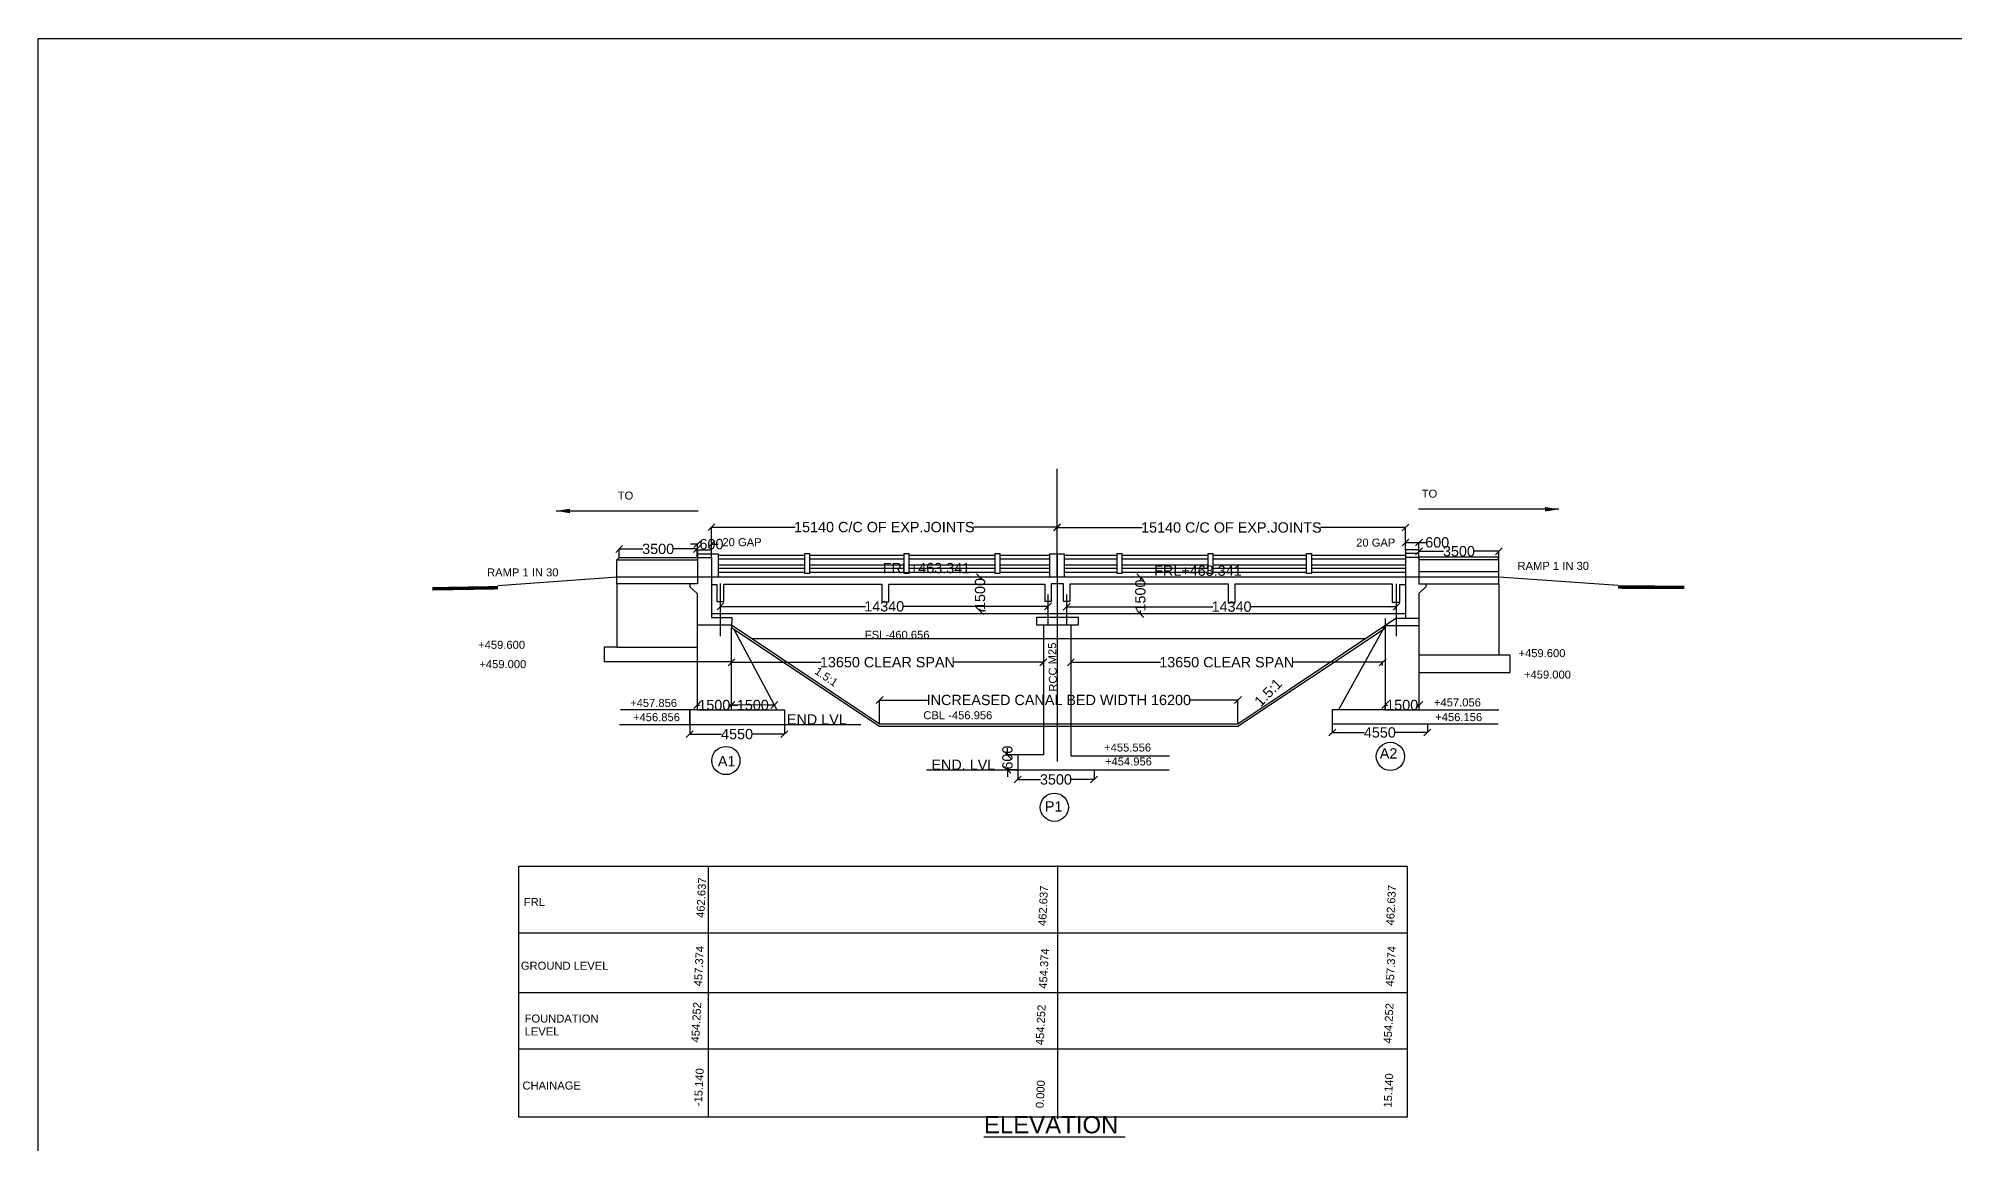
# Model space of a CAD drawing. Header units: inches. Extents: x -29196 to 101196, y -71293 to 26114.
# Drawn here: x -29196 to 54629, y -22202 to 26114 of the extents above; entities that cross this region are included whole.
import ezdxf

# ---------------------------------------------------------------- set-up
doc = ezdxf.new("R2010")
doc.units = ezdxf.units.IN
doc.header["$LTSCALE"] = 15
doc.header["$MEASUREMENT"] = 0
doc.layers.get('0').update_dxf_attribs({"color": 50})
for name, color, linetype in [('DRAWING', 7, 'Continuous'), ('TEXT', 7, 'Continuous'), ('text2', 7, 'Continuous')]:
    doc.layers.add(name, color=color, linetype=linetype)
doc.styles.get("Standard").update_dxf_attribs({"font": 'arial.ttf', "height": 450})
doc.dimstyles.get("Standard").update_dxf_attribs({"dimtxt": 0.18, "dimasz": 0.18, "dimexe": 0.18, "dimexo": 0.0625, "dimgap": 0.09, "dimtad": 0, "dimtih": 1, "dimtoh": 1, "dimdec": 4, "dimzin": 0, "dimdsep": 46, "dimtxsty": 'Standard', "dimcen": 0.09, "dimadec": 0, "dimazin": 0, "dimtfac": 1, "dimtdec": 4, "dimtofl": 0, "dimtmove": 0, "dimatfit": 3, "dimfxl": 1, "dimtolj": 1, "dimtzin": 0, "dimarcsym": 0})

# ---------------------------------------------------------------- blocks, each defined once
blk = doc.blocks.new('_Oblique')
at = {"color": 0, "linetype": 'ByBlock', "lineweight": -2}
blk.add_line((-0.5, -0.5), (0.5, 0.5), dxfattribs=at)
blk = doc.blocks.new('*D5')
at = {"layer": 'Defpoints', "color": 0, "transparency": 16777216}
for p in [(23279, -2809), (7604, -3850), (23279, -3850)]:
    blk.add_point(p, dxfattribs=at)
at = {"layer": 'TEXT', "color": 0, "lineweight": -2, "transparency": 16777216}
for p, q in [((7604, -3850), (7604, -2809)), ((7604, -2809), (9704, -2809)), ((23279, -2809), (21179, -2809)), ((23279, -3850), (23279, -2809))]:
    blk.add_line(p, q, dxfattribs=at)
at = {"layer": 'TEXT', "color": 0, "lineweight": -2, "transparency": 16777216, "xscale": 300, "yscale": 300, "zscale": 300, "rotation": 180}
blk.add_blockref('_Oblique', (7604, -2809), dxfattribs=at)
at = {"layer": 'TEXT', "color": 0, "lineweight": -2, "transparency": 16777216, "xscale": 300, "yscale": 300, "zscale": 300}
blk.add_blockref('_Oblique', (23279, -2809), dxfattribs=at)
at = {"layer": 'TEXT', "color": 0, "transparency": 16777216, "insert": (15442, -2809), "char_height": 450, "attachment_point": 5}
blk.add_mtext('\\A1;INCREASED CANAL BED WIDTH 16200', dxfattribs=at)
blk = doc.blocks.new('*D6')
at = {"layer": 'Defpoints', "color": 0, "transparency": 16777216}
for p in [(1124, -1143), (14766, -1158), (14766, -1297)]:
    blk.add_point(p, dxfattribs=at)
at = {"layer": 'TEXT', "color": 0, "lineweight": -2, "transparency": 16777216}
for p, q in [((1124, -1143), (1124, -1158)), ((1124, -1158), (5052, -1158)), ((14766, -1158), (10838, -1158)), ((14766, -1297), (14766, -1158))]:
    blk.add_line(p, q, dxfattribs=at)
at = {"layer": 'TEXT', "color": 0, "lineweight": -2, "transparency": 16777216, "xscale": 300, "yscale": 300, "zscale": 300, "rotation": 180}
blk.add_blockref('_Oblique', (1124, -1158), dxfattribs=at)
at = {"layer": 'TEXT', "color": 0, "lineweight": -2, "transparency": 16777216, "xscale": 300, "yscale": 300, "zscale": 300}
blk.add_blockref('_Oblique', (14766, -1158), dxfattribs=at)
at = {"layer": 'TEXT', "color": 0, "transparency": 16777216, "insert": (7945, -1158), "char_height": 450, "attachment_point": 5}
blk.add_mtext('\\A1;13650 CLEAR SPAN ', dxfattribs=at)
blk = doc.blocks.new('*D7')
at = {"layer": 'Defpoints', "color": 0, "transparency": 16777216}
for p in [(15966, -1143), (29608, -1158), (29608, -1297)]:
    blk.add_point(p, dxfattribs=at)
at = {"layer": 'TEXT', "color": 0, "lineweight": -2, "transparency": 16777216}
for p, q in [((15966, -1143), (15966, -1158)), ((15966, -1158), (19895, -1158)), ((29608, -1158), (25680, -1158)), ((29608, -1297), (29608, -1158))]:
    blk.add_line(p, q, dxfattribs=at)
at = {"layer": 'TEXT', "color": 0, "lineweight": -2, "transparency": 16777216, "xscale": 300, "yscale": 300, "zscale": 300, "rotation": 180}
blk.add_blockref('_Oblique', (15966, -1158), dxfattribs=at)
at = {"layer": 'TEXT', "color": 0, "lineweight": -2, "transparency": 16777216, "xscale": 300, "yscale": 300, "zscale": 300}
blk.add_blockref('_Oblique', (29608, -1158), dxfattribs=at)
at = {"layer": 'TEXT', "color": 0, "transparency": 16777216, "insert": (22787, -1158), "char_height": 450, "attachment_point": 5}
blk.add_mtext('\\A1;13650 CLEAR SPAN ', dxfattribs=at)
blk = doc.blocks.new('*D8')
at = {"layer": 'Defpoints', "color": 0, "transparency": 16777216}
for p in [(13645, -5863), (16985, -5863), (16985, -6283)]:
    blk.add_point(p, dxfattribs=at)
at = {"layer": 'TEXT', "color": 0, "lineweight": -2, "transparency": 16777216}
for p, q in [((13645, -5863), (13645, -6283)), ((16985, -5863), (16985, -6283)), ((13645, -6283), (14644, -6283)), ((16985, -6283), (15986, -6283))]:
    blk.add_line(p, q, dxfattribs=at)
at = {"layer": 'TEXT', "color": 0, "lineweight": -2, "transparency": 16777216, "xscale": 300, "yscale": 300, "zscale": 300, "rotation": 180}
blk.add_blockref('_Oblique', (13645, -6283), dxfattribs=at)
at = {"layer": 'TEXT', "color": 0, "lineweight": -2, "transparency": 16777216, "xscale": 300, "yscale": 300, "zscale": 300}
blk.add_blockref('_Oblique', (16985, -6283), dxfattribs=at)
at = {"layer": 'TEXT', "color": 0, "transparency": 16777216, "insert": (15315, -6283), "char_height": 450, "attachment_point": 5}
blk.add_mtext('\\A1;3500', dxfattribs=at)
blk = doc.blocks.new('*D9')
at = {"layer": 'Defpoints', "color": 0, "transparency": 16777216}
for p in [(13197, -5863), (13645, -5209), (13645, -5863)]:
    blk.add_point(p, dxfattribs=at)
at = {"layer": 'TEXT', "color": 0, "lineweight": -2, "transparency": 16777216}
for p, q in [((13197, -5209), (13197, -4909)), ((13644, -5209), (13197, -5209)), ((13644, -5863), (13197, -5863)), ((13197, -5863), (13197, -6163))]:
    blk.add_line(p, q, dxfattribs=at)
at = {"layer": 'TEXT', "color": 0, "lineweight": -2, "transparency": 16777216, "xscale": 300, "yscale": 300, "zscale": 300}
for p, rotation in [((13197, -5209), 270), ((13197, -5863), 90)]:
    blk.add_blockref('_Oblique', p, dxfattribs=dict(at, rotation=rotation))
at = {"layer": 'TEXT', "color": 0, "transparency": 16777216, "insert": (13197, -5329), "char_height": 450, "attachment_point": 5, "rotation": 90}
blk.add_mtext('\\A1;600', dxfattribs=at)
blk = doc.blocks.new('*D10')
at = {"layer": 'Defpoints', "color": 0, "transparency": 16777216}
for p in [(29716, -3245), (31212, -3029), (31212, -3245)]:
    blk.add_point(p, dxfattribs=at)
at = {"layer": 'TEXT', "color": 0, "lineweight": -2, "transparency": 16777216}
for p, q in [((29716, -3245), (29716, -3029)), ((29716, -3029), (29814, -3029)), ((31212, -3029), (31114, -3029)), ((31212, -3245), (31212, -3029))]:
    blk.add_line(p, q, dxfattribs=at)
at = {"layer": 'TEXT', "color": 0, "lineweight": -2, "transparency": 16777216, "xscale": 300, "yscale": 300, "zscale": 300, "rotation": 180}
blk.add_blockref('_Oblique', (29716, -3029), dxfattribs=at)
at = {"layer": 'TEXT', "color": 0, "lineweight": -2, "transparency": 16777216, "xscale": 300, "yscale": 300, "zscale": 300}
blk.add_blockref('_Oblique', (31212, -3029), dxfattribs=at)
at = {"layer": 'TEXT', "color": 0, "transparency": 16777216, "insert": (30464, -3029), "char_height": 450, "attachment_point": 5}
blk.add_mtext('\\A1;1500', dxfattribs=at)
blk = doc.blocks.new('*D11')
at = {"layer": 'Defpoints', "color": 0, "transparency": 16777216}
for p in [(27405, -3845), (31565, -3845), (31565, -4229)]:
    blk.add_point(p, dxfattribs=at)
at = {"layer": 'TEXT', "color": 0, "lineweight": -2, "transparency": 16777216}
for p, q in [((27405, -3845), (27405, -4229)), ((31565, -3845), (31565, -4229)), ((27405, -4229), (28804, -4229)), ((31565, -4229), (30165, -4229))]:
    blk.add_line(p, q, dxfattribs=at)
at = {"layer": 'TEXT', "color": 0, "lineweight": -2, "transparency": 16777216, "xscale": 300, "yscale": 300, "zscale": 300, "rotation": 180}
blk.add_blockref('_Oblique', (27405, -4229), dxfattribs=at)
at = {"layer": 'TEXT', "color": 0, "lineweight": -2, "transparency": 16777216, "xscale": 300, "yscale": 300, "zscale": 300}
blk.add_blockref('_Oblique', (31565, -4229), dxfattribs=at)
at = {"layer": 'TEXT', "color": 0, "transparency": 16777216, "insert": (29485, -4229), "char_height": 450, "attachment_point": 5}
blk.add_mtext('\\A1;4550', dxfattribs=at)
blk = doc.blocks.new('*D12')
at = {"layer": 'Defpoints', "color": 0, "transparency": 16777216}
for p in [(641, 1131), (14969, 1282), (14969, 1134)]:
    blk.add_point(p, dxfattribs=at)
at = {"layer": 'TEXT', "color": 0, "lineweight": -2, "transparency": 16777216}
for p, q in [((641, 1131), (641, 1282)), ((641, 1282), (6980, 1282)), ((14969, 1282), (8630, 1282)), ((14969, 1134), (14969, 1282))]:
    blk.add_line(p, q, dxfattribs=at)
at = {"layer": 'TEXT', "color": 0, "lineweight": -2, "transparency": 16777216, "xscale": 300, "yscale": 300, "zscale": 300, "rotation": 180}
blk.add_blockref('_Oblique', (641, 1282), dxfattribs=at)
at = {"layer": 'TEXT', "color": 0, "lineweight": -2, "transparency": 16777216, "xscale": 300, "yscale": 300, "zscale": 300}
blk.add_blockref('_Oblique', (14969, 1282), dxfattribs=at)
at = {"layer": 'TEXT', "color": 0, "transparency": 16777216, "insert": (7805, 1282), "char_height": 450, "attachment_point": 5}
blk.add_mtext('\\A1;14340', dxfattribs=at)
blk = doc.blocks.new('*D13')
at = {"layer": 'Defpoints', "color": 0, "transparency": 16777216}
for p in [(12196, 2561), (11999, 1085), (12231, 1085)]:
    blk.add_point(p, dxfattribs=at)
at = {"layer": 'TEXT', "color": 0, "lineweight": -2, "transparency": 16777216}
for p, q in [((12196, 2561), (11999, 2561)), ((11999, 2561), (11999, 2473)), ((11999, 1085), (11999, 1173)), ((12231, 1085), (11999, 1085))]:
    blk.add_line(p, q, dxfattribs=at)
at = {"layer": 'TEXT', "color": 0, "lineweight": -2, "transparency": 16777216, "xscale": 300, "yscale": 300, "zscale": 300}
for p, rotation in [((11999, 2561), 90), ((11999, 1085), 270)]:
    blk.add_blockref('_Oblique', p, dxfattribs=dict(at, rotation=rotation))
at = {"layer": 'TEXT', "color": 0, "transparency": 16777216, "insert": (11999, 1823), "char_height": 450, "attachment_point": 5, "rotation": 90}
blk.add_mtext('\\A1;1500', dxfattribs=at)
blk = doc.blocks.new('*D14')
at = {"layer": 'Defpoints', "color": 0, "transparency": 16777216}
for p in [(19939, 2561), (19011, 955), (19939, 955)]:
    blk.add_point(p, dxfattribs=at)
at = {"layer": 'TEXT', "color": 0, "lineweight": -2, "transparency": 16777216}
for p, q in [((19939, 2561), (19011, 2561)), ((19011, 2561), (19011, 2408)), ((19011, 955), (19011, 1108)), ((19939, 955), (19011, 955))]:
    blk.add_line(p, q, dxfattribs=at)
at = {"layer": 'TEXT', "color": 0, "lineweight": -2, "transparency": 16777216, "xscale": 300, "yscale": 300, "zscale": 300}
for p, rotation in [((19011, 2561), 90), ((19011, 955), 270)]:
    blk.add_blockref('_Oblique', p, dxfattribs=dict(at, rotation=rotation))
at = {"layer": 'TEXT', "color": 0, "transparency": 16777216, "insert": (19011, 1758), "char_height": 450, "attachment_point": 5, "rotation": 90}
blk.add_mtext('\\A1;1500', dxfattribs=at)
blk = doc.blocks.new('*D15')
at = {"layer": 'Defpoints', "color": 0, "transparency": 16777216}
for p in [(15784, 1270), (30212, 1270), (30212, 1270)]:
    blk.add_point(p, dxfattribs=at)
at = {"layer": 'TEXT', "color": 0, "lineweight": -2, "transparency": 16777216}
for p, q in [((15784, 1270), (15784, 1271)), ((15784, 1270), (22173, 1270)), ((30212, 1270), (23823, 1270)), ((30212, 1270), (30212, 1271))]:
    blk.add_line(p, q, dxfattribs=at)
at = {"layer": 'TEXT', "color": 0, "lineweight": -2, "transparency": 16777216, "xscale": 300, "yscale": 300, "zscale": 300, "rotation": 180}
blk.add_blockref('_Oblique', (15784, 1270), dxfattribs=at)
at = {"layer": 'TEXT', "color": 0, "lineweight": -2, "transparency": 16777216, "xscale": 300, "yscale": 300, "zscale": 300}
blk.add_blockref('_Oblique', (30212, 1270), dxfattribs=at)
at = {"layer": 'TEXT', "color": 0, "transparency": 16777216, "insert": (22998, 1270), "char_height": 450, "attachment_point": 5}
blk.add_mtext('\\A1;14340', dxfattribs=at)
blk = doc.blocks.new('*D16')
at = {"layer": 'Defpoints', "color": 0, "transparency": 16777216}
for p in [(15371, 4748), (249, 3735), (15371, 3735)]:
    blk.add_point(p, dxfattribs=at)
at = {"layer": 'TEXT', "color": 0, "lineweight": -2, "transparency": 16777216}
for p, q in [((249, 3735), (249, 4748)), ((249, 4748), (3913, 4748)), ((15371, 4748), (11707, 4748)), ((15371, 3735), (15371, 4748))]:
    blk.add_line(p, q, dxfattribs=at)
at = {"layer": 'TEXT', "color": 0, "lineweight": -2, "transparency": 16777216, "xscale": 300, "yscale": 300, "zscale": 300, "rotation": 180}
blk.add_blockref('_Oblique', (249, 4748), dxfattribs=at)
at = {"layer": 'TEXT', "color": 0, "lineweight": -2, "transparency": 16777216, "xscale": 300, "yscale": 300, "zscale": 300}
blk.add_blockref('_Oblique', (15371, 4748), dxfattribs=at)
at = {"layer": 'TEXT', "color": 0, "transparency": 16777216, "insert": (7810, 4748), "char_height": 450, "attachment_point": 5}
blk.add_mtext('\\A1;15140 C/C OF EXP.JOINTS ', dxfattribs=at)
blk = doc.blocks.new('*D17')
at = {"layer": 'Defpoints', "color": 0, "transparency": 16777216}
for p in [(30606, 4731), (15371, 3582), (30606, 3756)]:
    blk.add_point(p, dxfattribs=at)
at = {"layer": 'TEXT', "color": 0, "lineweight": -2, "transparency": 16777216}
for p, q in [((15371, 3582), (15371, 4731)), ((15371, 4731), (19091, 4731)), ((30606, 4731), (26886, 4731)), ((30606, 3756), (30606, 4731))]:
    blk.add_line(p, q, dxfattribs=at)
at = {"layer": 'TEXT', "color": 0, "lineweight": -2, "transparency": 16777216, "xscale": 300, "yscale": 300, "zscale": 300, "rotation": 180}
blk.add_blockref('_Oblique', (15371, 4731), dxfattribs=at)
at = {"layer": 'TEXT', "color": 0, "lineweight": -2, "transparency": 16777216, "xscale": 300, "yscale": 300, "zscale": 300}
blk.add_blockref('_Oblique', (30606, 4731), dxfattribs=at)
at = {"layer": 'TEXT', "color": 0, "transparency": 16777216, "insert": (22989, 4731), "char_height": 450, "attachment_point": 5}
blk.add_mtext('\\A1;15140 C/C OF EXP.JOINTS ', dxfattribs=at)
blk = doc.blocks.new('*D18')
at = {"layer": 'Defpoints', "color": 0, "transparency": 16777216}
for p in [(30606, 3756), (31196, 4079), (31196, 3756)]:
    blk.add_point(p, dxfattribs=at)
at = {"layer": 'TEXT', "color": 0, "lineweight": -2, "transparency": 16777216}
for p, q in [((30606, 3757), (30606, 4079)), ((30606, 4079), (31196, 4079)), ((31196, 3757), (31196, 4079)), ((31196, 4079), (31496, 4079))]:
    blk.add_line(p, q, dxfattribs=at)
at = {"layer": 'TEXT', "color": 0, "lineweight": -2, "transparency": 16777216, "xscale": 300, "yscale": 300, "zscale": 300, "rotation": 180}
blk.add_blockref('_Oblique', (30606, 4079), dxfattribs=at)
at = {"layer": 'TEXT', "color": 0, "lineweight": -2, "transparency": 16777216, "xscale": 300, "yscale": 300, "zscale": 300}
blk.add_blockref('_Oblique', (31196, 4079), dxfattribs=at)
at = {"layer": 'TEXT', "color": 0, "transparency": 16777216, "insert": (31994, 4079), "char_height": 450, "attachment_point": 5}
blk.add_mtext('\\A1;600', dxfattribs=at)
blk = doc.blocks.new('*D19')
at = {"layer": 'Defpoints', "color": 0, "transparency": 16777216}
for p in [(-369, 3735), (249, 4004), (249, 3735)]:
    blk.add_point(p, dxfattribs=at)
at = {"layer": 'TEXT', "color": 0, "lineweight": -2, "transparency": 16777216}
for p, q in [((-369, 4004), (-669, 4004)), ((-369, 3735), (-369, 4005)), ((249, 3735), (249, 4005)), ((249, 4004), (549, 4004))]:
    blk.add_line(p, q, dxfattribs=at)
at = {"layer": 'TEXT', "color": 0, "lineweight": -2, "transparency": 16777216, "xscale": 300, "yscale": 300, "zscale": 300}
blk.add_blockref('_Oblique', (-369, 4004), dxfattribs=at)
at = {"layer": 'TEXT', "color": 0, "lineweight": -2, "transparency": 16777216, "xscale": 300, "yscale": 300, "zscale": 300, "rotation": 180}
blk.add_blockref('_Oblique', (249, 4004), dxfattribs=at)
at = {"layer": 'TEXT', "color": 0, "transparency": 16777216, "insert": (249, 4004), "char_height": 450, "attachment_point": 5}
blk.add_mtext('\\A1;600', dxfattribs=at)
blk = doc.blocks.new('*D20')
at = {"layer": 'Defpoints', "color": 0, "transparency": 16777216}
for p in [(-701, -3880), (3439, -3880), (3439, -4302)]:
    blk.add_point(p, dxfattribs=at)
at = {"layer": 'TEXT', "color": 0, "lineweight": -2, "transparency": 16777216}
for p, q in [((-701, -3880), (-701, -4303)), ((3439, -3880), (3439, -4303)), ((-701, -4302), (688, -4302)), ((3439, -4302), (2049, -4302))]:
    blk.add_line(p, q, dxfattribs=at)
at = {"layer": 'TEXT', "color": 0, "lineweight": -2, "transparency": 16777216, "xscale": 300, "yscale": 300, "zscale": 300, "rotation": 180}
blk.add_blockref('_Oblique', (-701, -4302), dxfattribs=at)
at = {"layer": 'TEXT', "color": 0, "lineweight": -2, "transparency": 16777216, "xscale": 300, "yscale": 300, "zscale": 300}
blk.add_blockref('_Oblique', (3439, -4302), dxfattribs=at)
at = {"layer": 'TEXT', "color": 0, "transparency": 16777216, "insert": (1369, -4302), "char_height": 450, "attachment_point": 5}
blk.add_mtext('\\A1;4550', dxfattribs=at)
blk = doc.blocks.new('*D21')
at = {"layer": 'Defpoints', "color": 0, "transparency": 16777216}
for p in [(1118, -3026), (2997, -3031), (2997, -3031)]:
    blk.add_point(p, dxfattribs=at)
at = {"layer": 'TEXT', "color": 0, "lineweight": -2, "transparency": 16777216}
for p, q in [((1118, -3026), (1118, -3031)), ((1118, -3031), (1408, -3031)), ((2997, -3031), (2708, -3031)), ((2997, -3031), (2997, -3031))]:
    blk.add_line(p, q, dxfattribs=at)
at = {"layer": 'TEXT', "color": 0, "lineweight": -2, "transparency": 16777216, "xscale": 300, "yscale": 300, "zscale": 300, "rotation": 180}
blk.add_blockref('_Oblique', (1118, -3031), dxfattribs=at)
at = {"layer": 'TEXT', "color": 0, "lineweight": -2, "transparency": 16777216, "xscale": 300, "yscale": 300, "zscale": 300}
blk.add_blockref('_Oblique', (2997, -3031), dxfattribs=at)
at = {"layer": 'TEXT', "color": 0, "transparency": 16777216, "insert": (2058, -3031), "char_height": 450, "attachment_point": 5}
blk.add_mtext('\\A1;1500', dxfattribs=at)
blk = doc.blocks.new('*D22')
at = {"layer": 'Defpoints', "color": 0, "transparency": 16777216}
for p in [(31196, 3374), (34692, 3693), (34692, 3374)]:
    blk.add_point(p, dxfattribs=at)
at = {"layer": 'TEXT', "color": 0, "lineweight": -2, "transparency": 16777216}
for p, q in [((31196, 3374), (31196, 3693)), ((31196, 3693), (32273, 3693)), ((34692, 3693), (33615, 3693)), ((34692, 3374), (34692, 3693))]:
    blk.add_line(p, q, dxfattribs=at)
at = {"layer": 'TEXT', "color": 0, "lineweight": -2, "transparency": 16777216, "xscale": 300, "yscale": 300, "zscale": 300, "rotation": 180}
blk.add_blockref('_Oblique', (31196, 3693), dxfattribs=at)
at = {"layer": 'TEXT', "color": 0, "lineweight": -2, "transparency": 16777216, "xscale": 300, "yscale": 300, "zscale": 300}
blk.add_blockref('_Oblique', (34692, 3693), dxfattribs=at)
at = {"layer": 'TEXT', "color": 0, "transparency": 16777216, "insert": (32944, 3693), "char_height": 450, "attachment_point": 5}
blk.add_mtext('\\A1;3500', dxfattribs=at)
blk = doc.blocks.new('*D32')
at = {"layer": 'Defpoints', "color": 0, "transparency": 16777216}
for p in [(-3786, 3795), (-3786, 3418), (-382, 3418)]:
    blk.add_point(p, dxfattribs=at)
at = {"layer": 'TEXT', "color": 0, "lineweight": -2, "transparency": 16777216}
for p, q in [((-3786, 3418), (-3786, 3796)), ((-3786, 3795), (-2755, 3795)), ((-382, 3795), (-1413, 3795)), ((-382, 3418), (-382, 3796))]:
    blk.add_line(p, q, dxfattribs=at)
at = {"layer": 'TEXT', "color": 0, "lineweight": -2, "transparency": 16777216, "xscale": 300, "yscale": 300, "zscale": 300, "rotation": 180}
blk.add_blockref('_Oblique', (-3786, 3795), dxfattribs=at)
at = {"layer": 'TEXT', "color": 0, "lineweight": -2, "transparency": 16777216, "xscale": 300, "yscale": 300, "zscale": 300}
blk.add_blockref('_Oblique', (-382, 3795), dxfattribs=at)
at = {"layer": 'TEXT', "color": 0, "transparency": 16777216, "insert": (-2084, 3795), "char_height": 450, "attachment_point": 5}
blk.add_mtext('\\A1;3500', dxfattribs=at)
blk = doc.blocks.new('*D33')
at = {"layer": 'Defpoints', "color": 0, "transparency": 16777216}
for p in [(-372, -3031), (-372, -3031), (1118, -3031)]:
    blk.add_point(p, dxfattribs=at)
at = {"layer": 'TEXT', "color": 0, "lineweight": -2, "transparency": 16777216}
for p, q in [((-372, -3031), (-372, -3031)), ((-372, -3031), (-277, -3031)), ((1118, -3031), (1023, -3031)), ((1118, -3031), (1118, -3031))]:
    blk.add_line(p, q, dxfattribs=at)
at = {"layer": 'TEXT', "color": 0, "lineweight": -2, "transparency": 16777216, "xscale": 300, "yscale": 300, "zscale": 300, "rotation": 180}
blk.add_blockref('_Oblique', (-372, -3031), dxfattribs=at)
at = {"layer": 'TEXT', "color": 0, "lineweight": -2, "transparency": 16777216, "xscale": 300, "yscale": 300, "zscale": 300}
blk.add_blockref('_Oblique', (1118, -3031), dxfattribs=at)
at = {"layer": 'TEXT', "color": 0, "transparency": 16777216, "insert": (373, -3031), "char_height": 450, "attachment_point": 5}
blk.add_mtext('\\A1;1500', dxfattribs=at)

msp = doc.modelspace()

# ---------------------------------------------------------------- linework, layer by layer
at = {"color": 0}
for points in [[(15371.1, 3582.2), (15371.1, 7295.4)], [(-370, 2269.2), (-3884.3, 2269.2), (-3884.3, 3311.7), (-3786.2, 3418.4), (-382.3, 3418.4), (248.6, 3418.4), (248.6, 3735.1), (-368.6, 3735.1), (-368.6, 3418.4)], [(-368.6, 3576.8), (546.3, 3576.8), (546.3, 2560.8)], [(-368.6, 3418.4), (-368.6, 2269.2)], [(248.6, 3418.4), (248.6, 797.1), (1134.3, 797.1), (1128.4, 342.9)], [(546.3, 3521.9), (4329.9, 3521.9)], [(546.3, 3359.3), (4329.9, 3359.3)], [(4536.7, 3521.9), (8682.3, 3521.9)], [(4536.7, 3359.3), (8682.3, 3359.3)], [(8889, 3521.9), (12653.6, 3521.9)], [(8889, 3359.3), (12653.6, 3359.3)], [(12860.3, 3521.9), (15054, 3521.9)], [(12860.3, 3359.3), (15054, 3359.3)], [(15683.1, 3521.9), (17992, 3521.9)], [(15683.1, 3359.3), (17992, 3359.3)], [(18198.8, 3521.9), (21973.3, 3521.9)], [(18198.8, 3359.3), (21973.3, 3359.3)], [(22180.1, 3521.9), (26283.7, 3521.9)], [(22180.1, 3359.3), (26283.7, 3359.3)], [(26490.4, 3521.9), (30605.9, 3521.9)], [(26490.4, 3359.3), (30605.9, 3359.3)], [(31196.4, 3428.5), (31196.4, 3756.4), (30605.9, 3756.4), (30605.9, 3428.5), (31196.4, 3428.5)], [(31196.4, 3592.4), (30605.9, 3592.4)], [(30605.9, 3428.5), (30605.9, 763)], [(34691.6, 3318.8), (34650, 3428.5), (31196.4, 3428.5), (31196.4, 3318.8)], [(39914.2, 2193.3), (34691.6, 2560.8), (-3862.6, 2560.8), (-9098.1, 2175.8)], [(-3884.3, 3311.7), (-368.6, 3311.7)], [(-385.1, 477.2), (1120.7, 477.2), (7604.2, -3849.8), (23278.9, -3849.8), (30179.2, 763), (31208.7, 763), (31208.7, 1855.4), (31506.7, 2152.4), (31506.7, 2266), (34691.6, 2266), (34691.6, 3318.8), (31196.4, 3318.8), (31196.4, 2266), (31506.7, 2266)], [(546.3, 3105.4), (4329.9, 3105.4)], [(546.3, 2948), (4329.9, 2948)], [(546.3, 2781.2), (4329.9, 2781.2)], [(4536.7, 3105.4), (8682.3, 3105.4)], [(4536.7, 2948), (8682.3, 2948)], [(4536.7, 2781.2), (8682.3, 2781.2)], [(8889, 3105.4), (12653.6, 3105.4)], [(8889, 2948), (12653.6, 2948)], [(8889, 2781.2), (12653.6, 2781.2)], [(12860.3, 3105.4), (15054, 3105.4)], [(12860.3, 2948), (15054, 2948)], [(12860.3, 2781.2), (15054, 2781.2)], [(15371.1, 2560.8), (15371.1, -5502.9)], [(15683.1, 3105.4), (17992, 3105.4)], [(15683.1, 2948), (17992, 2948)], [(15683.1, 2781.2), (17992, 2781.2)], [(18198.8, 3105.4), (21973.3, 3105.4)], [(18198.8, 2948), (21973.3, 2948)], [(18198.8, 2781.2), (21973.3, 2781.2)], [(22180.1, 3105.4), (26283.7, 3105.4)], [(22180.1, 2948), (26283.7, 2948)], [(22180.1, 2781.2), (26283.7, 2781.2)], [(26490.4, 3105.4), (30605.9, 3105.4)], [(26490.4, 2948), (30605.9, 2948)], [(26490.4, 2781.2), (30605.9, 2781.2)], [(34691.6, 2792.4), (31196.4, 2792.4)], [(-3884.3, 2269.2), (-3884.3, -503.2), (-4439.7, -503.2), (-4439.7, -1143.3)], [(-691.6, 2269.2), (-691.6, 2145.1), (-371.7, 1844.5), (-371.7, 477.2), (-371.7, -3240.7), (-3727.6, -3240.7)], [(248.6, 2247.2), (490.7, 2247.2), (490.7, 1501.8), (793.3, 1501.8), (793.3, 2254.7), (7697.4, 2254.7), (7697.4, 1479.1), (8005.1, 1479.1), (8005.1, 2259.2), (14829.2, 2259.2), (14829.2, 1515.9), (15123.2, 1515.9), (15123.2, 2281.5), (15630.4, 2281.5), (15630.4, 1513.2), (15932.6, 1513.2), (15932.6, 2265.3), (22851.6, 2265.3), (22851.6, 1451), (23160.6, 1451), (23160.6, 2265.3), (30030.5, 2265.3), (30030.5, 1463), (30362, 1463), (30362, 2245.8), (30597.2, 2245.8)], [(640.7, -21.4), (640.7, 2283.7)], [(14968.6, 1804.3), (14968.6, 463.5)], [(15783.8, 1804.3), (15783.8, 463.5)], [(30211.6, -20.3), (30211.6, 2273.8)], [(34691.6, 2266), (34694.2, -852.7)], [(30605.9, 954.8), (248.6, 954.8)], [(1117.8, -3240.7), (1128.4, 342.9)], [(7575.5, -3950.7), (1128.4, 342.9)], [(1244.5, 265.6), (3108.5, -3240.7)], [(14765.8, 463.5), (14765.8, -5208.7), (13644.5, -5208.7)], [(15966.5, 463.5), (15966.5, -5242.6), (20287.3, -5242.6)], [(23278.9, -3950.7), (29716.3, 336.6)], [(29716.3, 761.1), (29716.3, 336.6), (29716.3, -3244.9), (27404.7, -3244.9), (27404.7, -3845.1), (34656.7, -3845.1)], [(29716.3, 453.6), (27674.5, -3244.9)], [(29716.3, 453.6), (31209, 454.8)], [(31212, -3244.9), (31208.7, 763)], [(-3884.3, -503.2), (-371.7, -503.2)], [(28828.2, -140.2), (2037.8, -134.9)], [(1124, -1143.3), (-4439.7, -1143.3)], [(31210.6, -1604.1), (35179.4, -1604.1), (35179.4, -852.3), (31210, -855.5)], [(-3778.1, -3879.9), (-701.1, -3879.9), (-701.1, -3240.7)], [(-701.1, -3240.7), (-701.1, -3879.9), (6783.7, -3879.9)], [(-371.7, -3240.7), (3438.6, -3240.7), (3438.6, -3879.9)], [(2997.1, -3031.3), (1118.4, -3025.8)], [(29716.3, -3244.9), (34691.8, -3244.9)], [(7575.5, -3950.7), (23278.9, -3950.7)], [(9651.6, -5862.9), (20267.4, -5862.9)], [(13644.5, -5208.7), (13644.5, -5862.9)], [(-8182.1, -12981.4), (30685.9, -12981.4)], [(-8182.1, -15595.4), (30685.9, -15595.4)], [(-8182.1, -18062.2), (30685.9, -18062.2)]]:
    msp.add_lwpolyline(points, dxfattribs=at)
for points in [[(4329.9, 3599.5), (4536.7, 3599.5), (4536.7, 2720.1), (4329.9, 2720.1)], [(8682.3, 3599.5), (8889, 3599.5), (8889, 2720.1), (8682.3, 2720.1)], [(12653.6, 3599.5), (12860.3, 3599.5), (12860.3, 2720.1), (12653.6, 2720.1)], [(15371.1, 2560.8), (15054, 2560.8), (15054, 3582.2), (15371.1, 3582.2)], [(15371.1, 3582.2), (15683.1, 3582.2), (15683.1, 2560.8), (15371.1, 2560.8)], [(17992, 3599.5), (18198.8, 3599.5), (18198.8, 2720.1), (17992, 2720.1)], [(21973.3, 3599.5), (22180.1, 3599.5), (22180.1, 2720.1), (21973.3, 2720.1)], [(26283.7, 3599.5), (26490.4, 3599.5), (26490.4, 2720.1), (26283.7, 2720.1)], [(14484.9, 813.2), (16283, 813.2), (16283, 463.5), (14484.9, 463.5)], [(-8182.1, -10072.9), (30685.9, -10072.9), (30685.9, -21044.4), (-8182.1, -21044.4)]]:
    msp.add_lwpolyline(points, close=True, dxfattribs=at)
at = {"color": 0, "const_width": 150}
for points in [[(-9091.5, 2099.4), (-11961.8, 2052.6)], [(39906.5, 2126.6), (42802.8, 2117.8)]]:
    msp.add_lwpolyline(points, dxfattribs=at)
at = {"layer": 'DRAWING', "color": 0}
for points in [[(15396.6, -21118), (15396.6, -10036.1)], [(107.3, -10072.9), (107.3, -21044.4)]]:
    msp.add_lwpolyline(points, dxfattribs=at)
at = {"layer": 'TEXT', "color": 0}
for centre in [(879.9, -5455.3), (29945.9, -5274.1), (15246.2, -7498.5)]:
    msp.add_circle(centre, 616.6, dxfattribs=at)
at = {"layer": 'text2', "color": 0}
msp.add_lwpolyline([(-29195.8, 26114.5), (101196.1, 26114.5), (101196.1, -70836.3), (-29195.8, -70836.3)], close=True, dxfattribs=at)

# ---------------------------------------------------------------- texts
at = {"layer": 'DRAWING', "color": 0}
for s, p in [('TO', (-3849.9, 5952.4)), ('TO ', (31315.8, 6036.3)), ('20 GAP', (728.6, 3915.6)), ('20 GAP', (28449.8, 3896.4)), ('RAMP 1 IN 30', (-9565.8, 2595.7)), ('RAMP 1 IN 30 ', (35507.1, 2880.6)), ('FSL-460.656', (6958.9, -132.9)), ('+459.600', (-9957.4, -570.4)), ('+459.600', (35550.7, -935.1)), ('+459.000', (-9904.5, -1416)), ('+459.000', (35790.7, -1872.7)), ('+457.856', (-3310.7, -3111.4)), ('CBL -456.956', (9516.6, -3649.5)), ('+457.056', (31852.3, -3088)), ('+456.856', (-3183.4, -3734.4)), ('+456.156', (31906.9, -3731.2)), ('+455.556', (17425.3, -5060.4)), ('+454.956', (17461.6, -5669.3)), ('FRL', (-7959, -11812.7)), ('GROUND LEVEL ', (-8088.4, -14599)), ('FOUNDATION ', (-7923.8, -16909.8)), ('LEVEL ', (-7923.8, -17472.1)), ('CHAINAGE ', (-8017.9, -19837.1))]:
    msp.add_text(s, height=350, dxfattribs=at).set_placement(p)
for s, rotation, p in [(' RCC M25', 91.22533, (15371.1, -2576.4)), ('1.5:1', 325.786538, (4726.7, -1630.4)), ('462.637', 87.073065, (-68.2, -12340.6)), ('462.637', 87.073065, (14884.9, -12696.1)), ('462.637', 87.073065, (30104.7, -12670)), ('457.374', 87.073065, (-170.8, -15334.1)), ('454.374', 87.073065, (14920.6, -15439.9)), ('457.374', 87.073065, (30092.6, -15340.4)), ('454.252', 87.073065, (-288.9, -17787.8)), ('454.252', 87.073065, (14777.6, -17903.6)), ('454.252', 87.073065, (29996.7, -17832.3)), ('-15.140', 87.073065, (-170.8, -20571.8)), ('15.140', 87.073065, (29996.7, -20630.8)), ('0.000', 87.073065, (14777.6, -20659.3))]:
    msp.add_text(s, height=350, rotation=rotation, dxfattribs=at).set_placement(p)
at = {"layer": 'TEXT'}
for s, p in [('FRL+463.341', (7739.1, 2734.5)), ('FRL+463.341 ', (19613.9, 2620.4))]:
    msp.add_text(s, height=450, dxfattribs=at).set_placement(p)
at = {"layer": 'TEXT', "color": 0}
msp.add_text('1.5:1', height=450, rotation=45.600621, dxfattribs=at).set_placement((24270.3, -3134.9))
for s, height, p in [('END LVL ', 450, (3547.6, -3879.9)), ('A2', 450, (29483.9, -5367)), ('A1', 450, (529.6, -5707.3)), ('END. LVL', 450, (9867.7, -5862.9)), ('P1', 450, (14834.7, -7686.3)), ('%%UELEVATION ', 750, (12167.9, -21749))]:
    msp.add_text(s, height=height, dxfattribs=at).set_placement(p)

# ---------------------------------------------------------------- dimensions: what is measured, and where the dimension line sits
for base, p1, p2, text, picture, middle in [((15371.1, 4747.7), (248.6, 3735.1), (15371.1, 3735.1), '15140 C/C OF EXP.JOINTS ', '*D16', (7809.8, 4747.7)), ((31196.4, 4078.5), (30605.9, 3756.4), (31196.4, 3756.4), '600', '*D18', (31994.1, 4078.5)), ((34691.6, 3693.2), (31196.4, 3373.6), (34691.6, 3373.6), '3500', '*D22', (32944, 3693.2)), ((14968.6, 1282.1), (640.7, 1131.1), (14968.6, 1133.9), '14340', '*D12', (7804.6, 1282.1)), ((30211.6, 1270.4), (15783.8, 1270.4), (30211.6, 1270.4), '14340', '*D15', (22997.7, 1270.4)), ((14765.8, -1158), (1124, -1143.3), (14765.8, -1297.1), '13650 CLEAR SPAN ', '*D6', (7944.9, -1158)), ((29608.3, -1158), (15966.5, -1143.3), (29608.3, -1297.1), '13650 CLEAR SPAN ', '*D7', (22787.4, -1158)), ((23278.9, -2809.1), (7604.2, -3849.8), (23278.9, -3849.8), 'INCREASED CANAL BED WIDTH 16200', '*D5', (15441.6, -2809.1)), ((2997.1, -3031.3), (1118.4, -3025.8), (2997.1, -3031.3), '1500', '*D21', (2057.8, -3031.3)), ((31212, -3028.7), (29716.3, -3244.9), (31212, -3244.9), '1500', '*D10', (30464.1, -3028.7)), ((3438.6, -4302.4), (-701.1, -3879.9), (3438.6, -3879.9), '4550', '*D20', (1368.8, -4302.4)), ((16984.9, -6283.1), (13644.5, -5862.9), (16984.9, -5862.9), '3500', '*D8', (15314.7, -6283.1))]:
    dim = msp.add_linear_dim(base=base, p1=p1, p2=p2, text=text, dimstyle='Standard', override={"dimtxt": 450, "dimasz": 300, "dimtih": 0, "dimtoh": 0, "dimdec": 0, "dimzin": 2, "dimblk": 'Oblique', "dimtdec": 0}, dxfattribs=at)
    dim.commit()
    dim.dimension.update_dxf_attribs({"geometry": picture, "text_midpoint": middle})
for base, p1, p2, text, picture, middle in [((30605.9, 4731), (15371.1, 3582.2), (30605.9, 3756.4), '15140 C/C OF EXP.JOINTS ', '*D17', (22988.5, 4731)), ((248.6, 4004.4), (-368.6, 3735.1), (248.6, 3735.1), '600', '*D19', (248.6, 4004.4)), ((31564.6, -4228.6), (27404.7, -3845.1), (31564.6, -3845.1), '4550', '*D11', (29484.6, -4228.6))]:
    dim = msp.add_linear_dim(base=base, p1=p1, p2=p2, text=text, dimstyle='Standard', override={"dimtxt": 450, "dimasz": 300, "dimtih": 0, "dimtoh": 0, "dimdec": 0, "dimzin": 2, "dimblk": 'Oblique', "dimtdec": 0}, dxfattribs=at)
    dim.commit()
    dim.dimension.update_dxf_attribs({"geometry": picture, "text_midpoint": middle, "dimtype": 160})
at = {"layer": 'TEXT'}
for base, p1, p2, text, picture, middle in [((-3786.2, 3795.4), (-382.3, 3418.4), (-3786.2, 3418.4), '3500', '*D32', (-2084.2, 3795.4)), ((-371.7, -3031.5), (1118.4, -3031.5), (-371.7, -3031.5), '1500', '*D33', (373.4, -3031.5))]:
    dim = msp.add_linear_dim(base=base, p1=p1, p2=p2, text=text, dimstyle='Standard', override={"dimtxt": 450, "dimasz": 300, "dimtih": 0, "dimtoh": 0, "dimdec": 0, "dimzin": 2, "dimblk": 'Oblique', "dimtdec": 0}, dxfattribs=at)
    dim.commit()
    dim.dimension.update_dxf_attribs({"geometry": picture, "text_midpoint": middle})
at = {"layer": 'TEXT', "color": 0}
for base, p1, p2, picture, middle in [((11998.9, 1085.2), (12196.1, 2560.8), (12230.9, 1085.2), '*D13', (11998.9, 1823)), ((19011.2, 954.8), (19939.2, 2560.8), (19939.2, 954.8), '*D14', (19011.2, 1757.8))]:
    dim = msp.add_linear_dim(base=base, p1=p1, p2=p2, angle=90, text='1500', dimstyle='Standard', override={"dimtxt": 450, "dimasz": 300, "dimtih": 0, "dimtoh": 0, "dimdec": 0, "dimzin": 2, "dimblk": 'Oblique', "dimtdec": 0}, dxfattribs=at)
    dim.commit()
    dim.dimension.update_dxf_attribs({"geometry": picture, "text_midpoint": middle})
dim = msp.add_linear_dim(base=(13196.8, -5862.9), p1=(13644.5, -5208.7), p2=(13644.5, -5862.9), angle=90, text='600', dimstyle='Standard', override={"dimtxt": 450, "dimasz": 300, "dimtih": 0, "dimtoh": 0, "dimdec": 0, "dimzin": 2, "dimblk": 'Oblique', "dimtdec": 0}, dxfattribs=at)
dim.commit()
dim.dimension.update_dxf_attribs({"geometry": '*D9', "text_midpoint": (13196.8, -5328.9), "dimtype": 160})

# ---------------------------------------------------------------- leaders
for points in [[(-6540.1, 5456.2), (-332.7, 5456.2)], [(37310.1, 5529.2), (31170.9, 5529.2)]]:
    msp.add_leader(points, dimstyle='Standard', override={"dimtxt": 450, "dimasz": 600, "dimgap": 0.09, "dimtad": 0, "dimtih": 0, "dimtoh": 0, "dimdec": 0, "dimzin": 2, "dimtdec": 0}, dxfattribs=at)

doc.saveas('drawing.dxf')
